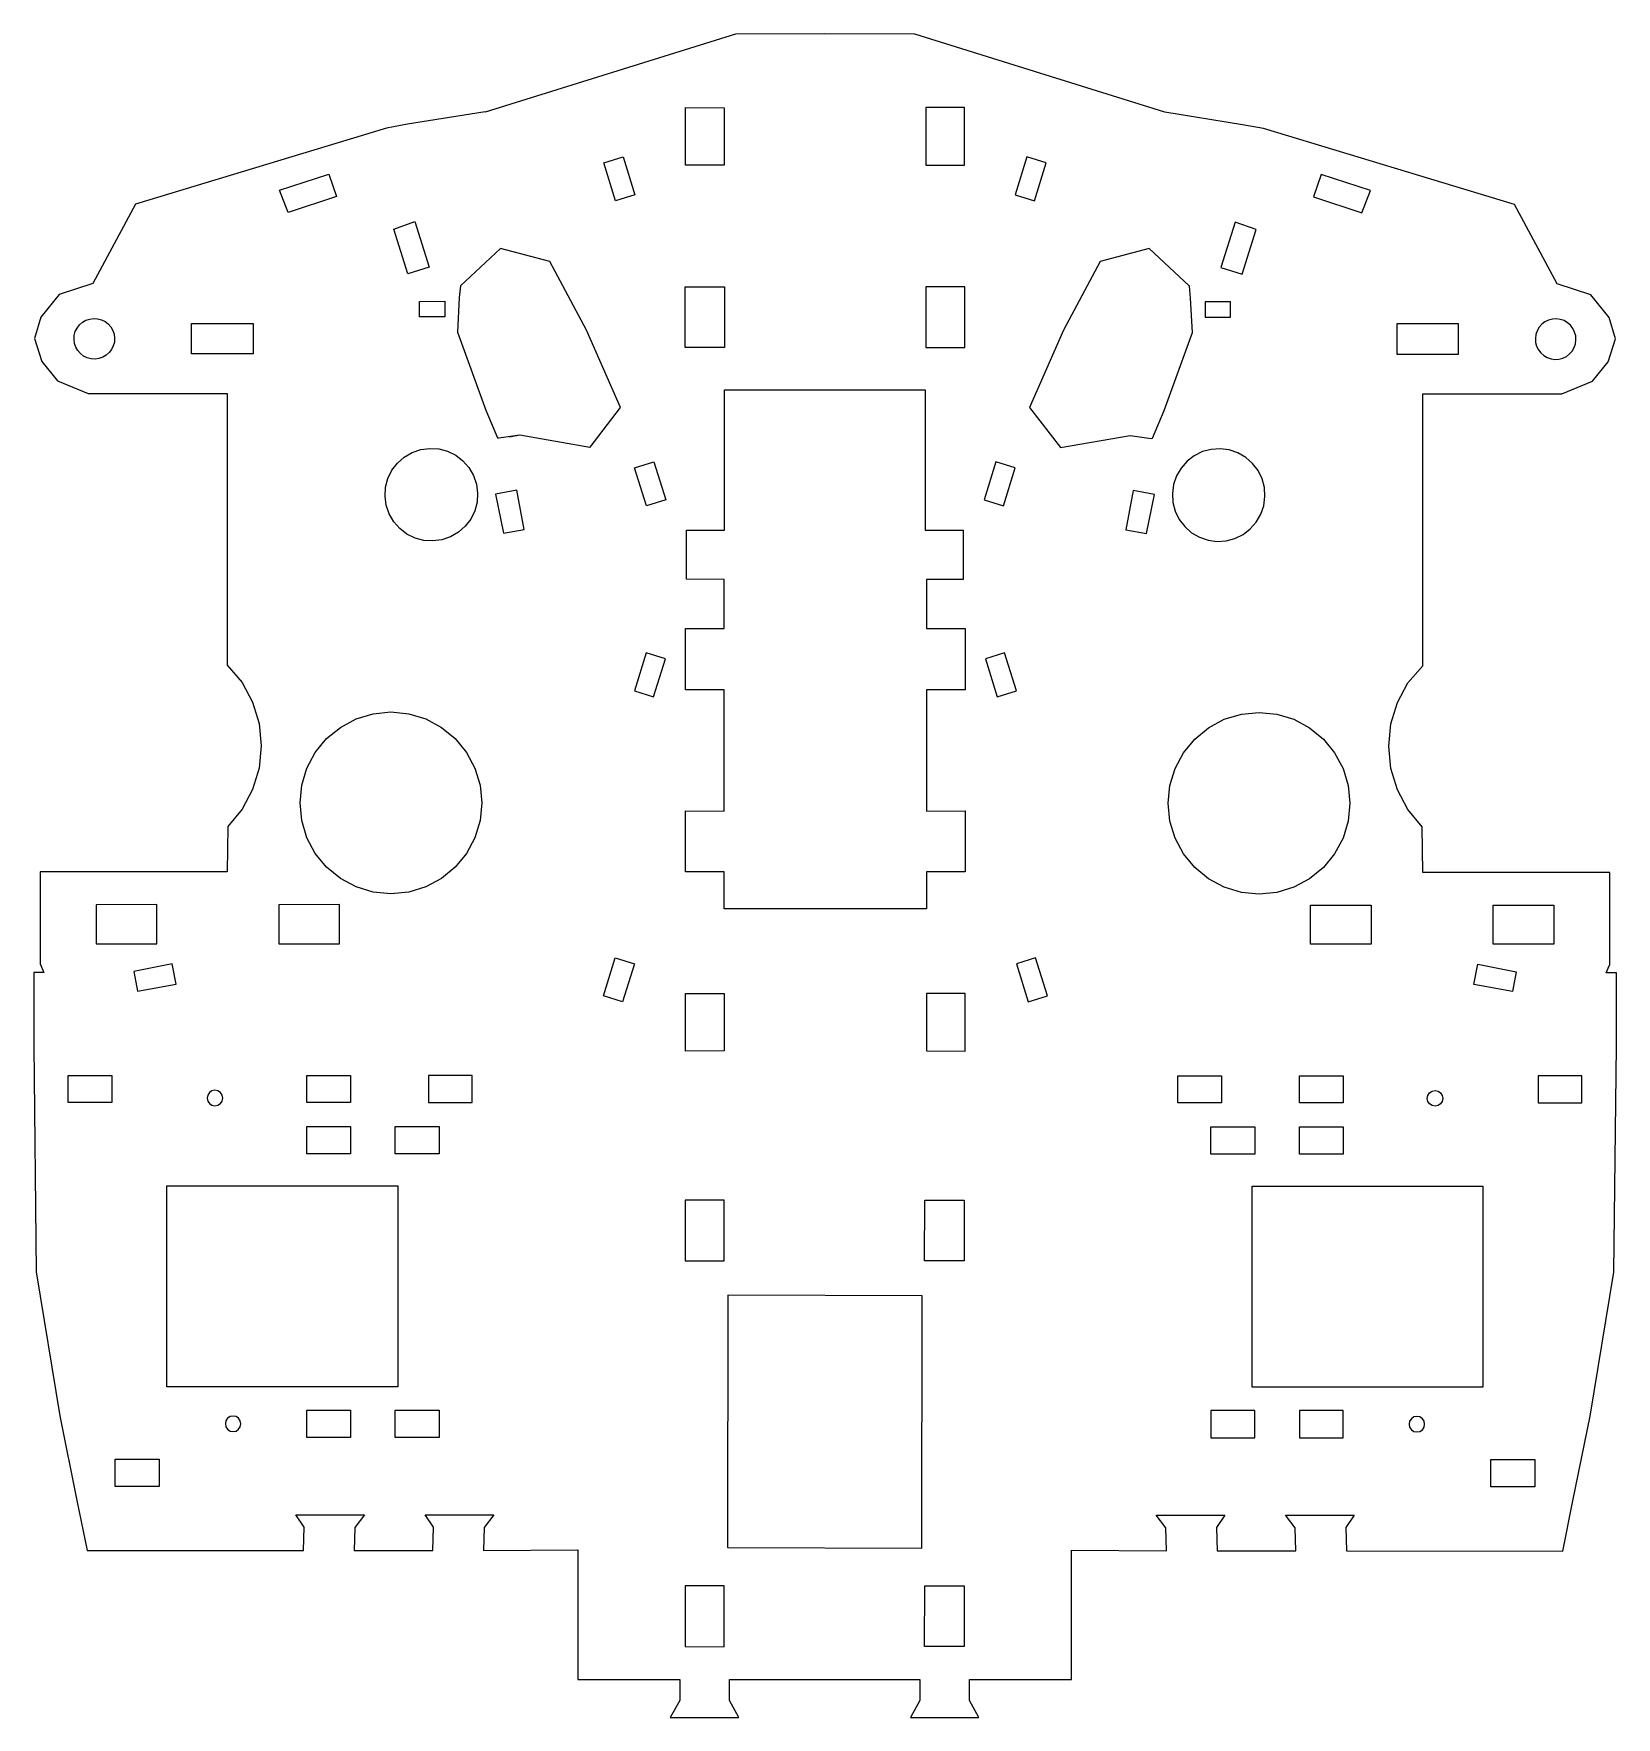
# Model space of a CAD drawing. Extents: x -361 to 361, y -309 to 309.
# Drawn here: x -44.6 to 266, y -21.3 to 309.1 of the extents above; entities that cross this region are included whole.
import ezdxf

# ---------------------------------------------------------------- set-up
doc = ezdxf.new("R2010")
doc.units = 0
doc.layers.get('0').update_dxf_attribs({"linetype": 'CONTINUOUS'})

msp = doc.modelspace()

# ---------------------------------------------------------------- linework, layer by layer
for p, q in [((93.13, 308.99), (44.02, 293.64)), ((110.7, 309.07), (93.13, 308.99)), ((128.33, 308.99), (110.7, 309.07)), ((177.44, 293.64), (128.33, 308.99)), ((83.37, 294.61), (90.93, 294.55)), ((83.37, 283.27), (83.37, 294.61)), ((90.93, 294.55), (90.93, 283.27)), ((138.1, 294.61), (130.53, 294.56)), ((130.53, 294.56), (130.53, 283.27)), ((138.1, 283.26), (138.1, 294.61)), ((28.76, 291.29), (24.65, 290.56)), ((44.01, 293.71), (28.76, 291.29)), ((44.02, 293.64), (44.01, 293.71)), ((192.68, 291.21), (177.44, 293.64)), ((196.8, 290.49), (192.68, 291.21)), ((24.65, 290.56), (-24.6, 275.63)), ((246.05, 275.55), (196.8, 290.49)), ((67.33, 283.74), (71.1, 284.91)), ((71.1, 284.91), (73.42, 277.44)), ((150.36, 284.91), (148.04, 277.44)), ((154.13, 283.74), (150.36, 284.91)), ((3.65, 278.35), (13.36, 281.52)), ((13.36, 281.52), (14.87, 277.1)), ((69.64, 276.27), (67.33, 283.74)), ((90.93, 283.27), (83.37, 283.27)), ((130.53, 283.27), (138.1, 283.26)), ((151.82, 276.27), (154.13, 283.74)), ((208.08, 281.45), (206.58, 277.03)), ((217.8, 278.28), (208.08, 281.45)), ((5.35, 274), (3.65, 278.35)), ((216.09, 273.92), (217.8, 278.28)), ((-24.6, 275.63), (-32.95, 260.07)), ((14.87, 277.1), (5.35, 274)), ((73.42, 277.44), (69.64, 276.27)), ((148.04, 277.44), (151.82, 276.27)), ((206.58, 277.03), (216.09, 273.92)), ((254.4, 260), (246.05, 275.55)), ((26.09, 270.74), (30.26, 272.19)), ((30.26, 272.19), (33.07, 263.24)), ((191.19, 272.11), (188.38, 263.17)), ((195.36, 270.66), (191.19, 272.11)), ((28.85, 261.96), (26.09, 270.74)), ((192.6, 261.88), (195.36, 270.66)), ((47.05, 266.94), (39.2, 259.62)), ((56.73, 264.36), (47.05, 266.94)), ((63.94, 250.92), (56.73, 264.36)), ((164.73, 264.36), (157.52, 250.92)), ((174.34, 266.92), (164.73, 264.36)), ((182.25, 259.55), (174.34, 266.92)), ((33.07, 263.24), (28.85, 261.96)), ((188.38, 263.17), (192.6, 261.88)), ((-39.6, 257.91), (-43.19, 253.47)), ((-32.95, 260.07), (-39.6, 257.91)), ((39.2, 259.62), (38.96, 257.27)), ((83.29, 259.39), (90.97, 259.41)), ((83.3, 247.46), (83.29, 259.39)), ((90.97, 259.41), (90.98, 247.49)), ((130.49, 259.41), (130.48, 247.49)), ((138.17, 259.39), (130.49, 259.41)), ((138.16, 247.46), (138.17, 259.39)), ((182.48, 257.19), (182.25, 259.55)), ((261.04, 257.84), (254.4, 260)), ((264.64, 253.4), (261.04, 257.84)), ((31.14, 256.53), (36.12, 256.55)), ((31.15, 253.49), (31.14, 256.53)), ((36.12, 256.55), (36.13, 253.48)), ((38.96, 257.27), (38.6, 250.49)), ((182.85, 250.42), (182.48, 257.19)), ((185.33, 256.47), (185.31, 253.41)), ((190.31, 256.46), (185.33, 256.47)), ((190.3, 253.42), (190.31, 256.46)), ((-43.19, 253.47), (-44.43, 249.24)), ((-36.4, 250.6), (-36.05, 251.3)), ((-36.05, 251.3), (-35.58, 251.92)), ((-35.58, 251.92), (-34.99, 252.44)), ((-34.99, 252.44), (-34.32, 252.83)), ((-34.32, 252.83), (-33.58, 253.08)), ((-33.58, 253.08), (-32.8, 253.18)), ((-32.8, 253.18), (-32.02, 253.13)), ((-32.02, 253.13), (-31.27, 252.93)), ((-31.27, 252.93), (-30.57, 252.59)), ((-30.57, 252.59), (-29.95, 252.11)), ((-29.95, 252.11), (-29.43, 251.53)), ((-29.43, 251.53), (-29.04, 250.85)), ((-13.58, 246.26), (-13.58, 252.22)), ((-13.58, 252.22), (-1.49, 252.22)), ((-1.49, 252.22), (-1.49, 246.26)), ((36.13, 253.48), (31.15, 253.49)), ((185.31, 253.41), (190.3, 253.42)), ((235.02, 252.14), (222.94, 252.14)), ((222.94, 252.14), (222.94, 246.19)), ((235.02, 246.19), (235.02, 252.14)), ((250.88, 251.46), (250.49, 250.78)), ((251.39, 252.04), (250.88, 251.46)), ((252.01, 252.52), (251.39, 252.04)), ((252.72, 252.86), (252.01, 252.52)), ((253.47, 253.06), (252.72, 252.86)), ((254.25, 253.11), (253.47, 253.06)), ((255.02, 253.01), (254.25, 253.11)), ((255.76, 252.76), (255.02, 253.01)), ((256.44, 252.36), (255.76, 252.76)), ((257.02, 251.85), (256.44, 252.36)), ((257.5, 251.23), (257.02, 251.85)), ((257.84, 250.53), (257.5, 251.23)), ((265.87, 249.17), (264.64, 253.4)), ((-44.43, 249.24), (-42.96, 244.77)), ((-36.65, 249.07), (-36.6, 249.85)), ((-36.55, 248.29), (-36.65, 249.07)), ((-36.6, 249.85), (-36.4, 250.6)), ((-36.29, 247.55), (-36.55, 248.29)), ((-28.94, 247.81), (-29.28, 247.11)), ((-29.04, 250.85), (-28.79, 250.11)), ((-28.74, 248.56), (-28.94, 247.81)), ((-28.79, 250.11), (-28.69, 249.34)), ((-28.69, 249.34), (-28.74, 248.56)), ((38.6, 250.49), (44.17, 235.2)), ((70.59, 235.73), (63.94, 250.92)), ((157.52, 250.92), (150.87, 235.73)), ((177.27, 235.12), (182.85, 250.42)), ((250.23, 250.04), (250.13, 249.27)), ((250.13, 249.27), (250.18, 248.49)), ((250.18, 248.49), (250.38, 247.73)), ((250.49, 250.78), (250.23, 250.04)), ((257.74, 247.48), (257.99, 248.22)), ((258.04, 249.77), (257.84, 250.53)), ((257.99, 248.22), (258.09, 248.99)), ((258.09, 248.99), (258.04, 249.77)), ((264.41, 244.7), (265.87, 249.17)), ((-42.96, 244.77), (-39.9, 240.94)), ((-35.9, 246.88), (-36.29, 247.55)), ((-35.39, 246.29), (-35.9, 246.88)), ((-34.77, 245.82), (-35.39, 246.29)), ((-34.06, 245.47), (-34.77, 245.82)), ((-33.31, 245.27), (-34.06, 245.47)), ((-32.53, 245.22), (-33.31, 245.27)), ((-31.76, 245.33), (-32.53, 245.22)), ((-31.02, 245.58), (-31.76, 245.33)), ((-30.34, 245.97), (-31.02, 245.58)), ((-29.76, 246.48), (-30.34, 245.97)), ((-29.28, 247.11), (-29.76, 246.48)), ((-1.49, 246.26), (-13.58, 246.26)), ((90.98, 247.49), (83.3, 247.46)), ((130.48, 247.49), (138.16, 247.46)), ((222.94, 246.19), (235.02, 246.19)), ((250.38, 247.73), (250.73, 247.03)), ((250.73, 247.03), (251.2, 246.41)), ((251.2, 246.41), (251.79, 245.9)), ((251.79, 245.9), (252.46, 245.5)), ((252.46, 245.5), (253.2, 245.25)), ((253.2, 245.25), (253.98, 245.15)), ((253.98, 245.15), (254.76, 245.2)), ((254.76, 245.2), (255.51, 245.4)), ((255.51, 245.4), (256.21, 245.74)), ((256.21, 245.74), (256.83, 246.22)), ((256.83, 246.22), (257.35, 246.8)), ((257.35, 246.8), (257.74, 247.48)), ((261.35, 240.86), (264.41, 244.7)), ((-39.9, 240.94), (-33.85, 238.44)), ((-33.85, 238.44), (-6.62, 238.44)), ((-6.62, 238.44), (-6.61, 185.13)), ((91.03, 211.65), (91.03, 239.18)), ((91.03, 239.18), (130.37, 239.18)), ((130.37, 239.18), (130.37, 211.66)), ((228.06, 185.05), (228.07, 238.37)), ((228.07, 238.37), (255.3, 238.37)), ((255.3, 238.37), (261.35, 240.86)), ((44.17, 235.2), (46.46, 229.75)), ((64.61, 227.93), (70.59, 235.73)), ((150.87, 235.73), (156.92, 227.87)), ((174.98, 229.68), (177.27, 235.12)), ((46.46, 229.75), (46.71, 229.73)), ((46.71, 229.73), (50.84, 230.32)), ((48.78, 229.99), (50.84, 230.32)), ((50.84, 230.32), (64.59, 227.93)), ((156.92, 227.87), (170.61, 230.25)), ((170.61, 230.25), (174.74, 229.66)), ((174.74, 229.66), (174.98, 229.68)), ((25.74, 223.39), (26.82, 224.81)), ((26.82, 224.81), (28.16, 225.99)), ((28.16, 225.99), (29.7, 226.88)), ((29.7, 226.88), (31.39, 227.46)), ((31.39, 227.46), (33.16, 227.69)), ((33.16, 227.69), (34.94, 227.58)), ((34.94, 227.58), (36.66, 227.12)), ((36.66, 227.12), (38.26, 226.33)), ((38.26, 226.33), (39.67, 225.25)), ((39.67, 225.25), (40.85, 223.91)), ((64.59, 227.93), (64.61, 227.93)), ((73.36, 223.9), (77.13, 225.07)), ((77.13, 225.07), (79.46, 217.6)), ((144.27, 225.06), (141.95, 217.6)), ((148.04, 223.9), (144.27, 225.06)), ((181.77, 225.18), (180.59, 223.84)), ((183.19, 226.26), (181.77, 225.18)), ((184.79, 227.05), (183.19, 226.26)), ((186.51, 227.5), (184.79, 227.05)), ((188.29, 227.62), (186.51, 227.5)), ((190.05, 227.38), (188.29, 227.62)), ((191.74, 226.81), (190.05, 227.38)), ((193.28, 225.91), (191.74, 226.81)), ((194.62, 224.74), (193.28, 225.91)), ((195.7, 223.32), (194.62, 224.74)), ((24.5, 220.07), (24.96, 221.8)), ((24.96, 221.8), (25.74, 223.39)), ((40.85, 223.91), (41.74, 222.37)), ((41.74, 222.37), (42.32, 220.68)), ((75.67, 216.43), (73.36, 223.9)), ((145.73, 216.43), (148.04, 223.9)), ((179.7, 222.3), (179.13, 220.61)), ((180.59, 223.84), (179.7, 222.3)), ((196.49, 221.72), (195.7, 223.32)), ((196.95, 220), (196.49, 221.72)), ((24.38, 218.29), (24.5, 220.07)), ((24.62, 216.53), (24.38, 218.29)), ((42.32, 220.68), (42.56, 218.92)), ((42.56, 218.92), (42.44, 217.14)), ((50.27, 219.51), (46.09, 218.72)), ((46.09, 218.72), (47.6, 211.04)), ((51.7, 211.77), (50.27, 219.51)), ((171.18, 219.44), (169.75, 211.69)), ((175.36, 218.65), (171.18, 219.44)), ((173.84, 210.97), (175.36, 218.65)), ((179.13, 220.61), (178.89, 218.84)), ((178.89, 218.84), (179, 217.07)), ((196.83, 216.45), (197.06, 218.22)), ((197.06, 218.22), (196.95, 220)), ((25.19, 214.84), (24.62, 216.53)), ((26.09, 213.3), (25.19, 214.84)), ((41.98, 215.42), (41.2, 213.82)), ((42.44, 217.14), (41.98, 215.42)), ((79.46, 217.6), (75.67, 216.43)), ((141.95, 217.6), (145.73, 216.43)), ((179, 217.07), (179.46, 215.34)), ((179.46, 215.34), (180.25, 213.74)), ((195.36, 213.23), (196.25, 214.77)), ((196.25, 214.77), (196.83, 216.45)), ((27.26, 211.96), (26.09, 213.3)), ((28.68, 210.88), (27.26, 211.96)), ((40.11, 212.4), (38.78, 211.22)), ((41.2, 213.82), (40.11, 212.4)), ((47.6, 211.04), (51.7, 211.77)), ((83.55, 202.03), (83.55, 211.65)), ((83.55, 211.65), (91.03, 211.65)), ((130.37, 211.66), (137.85, 211.66)), ((137.85, 211.66), (137.85, 201.96)), ((169.75, 211.69), (173.84, 210.97)), ((180.25, 213.74), (181.33, 212.33)), ((181.33, 212.33), (182.67, 211.15)), ((192.77, 210.8), (194.18, 211.89)), ((194.18, 211.89), (195.36, 213.23)), ((30.28, 210.09), (28.68, 210.88)), ((32, 209.63), (30.28, 210.09)), ((33.78, 209.52), (32, 209.63)), ((35.55, 209.75), (33.78, 209.52)), ((37.23, 210.33), (35.55, 209.75)), ((38.78, 211.22), (37.23, 210.33)), ((182.67, 211.15), (184.21, 210.26)), ((184.21, 210.26), (185.9, 209.68)), ((185.9, 209.68), (187.66, 209.45)), ((187.66, 209.45), (189.44, 209.56)), ((189.44, 209.56), (191.17, 210.02)), ((191.17, 210.02), (192.77, 210.8)), ((90.93, 201.96), (83.55, 202.03)), ((90.93, 192.34), (90.93, 201.96)), ((137.85, 201.96), (130.67, 201.96)), ((130.67, 201.96), (130.67, 192.34)), ((83.35, 180.33), (83.35, 192.34)), ((83.35, 192.34), (90.93, 192.34)), ((130.67, 192.34), (138.24, 192.34)), ((138.24, 192.34), (138.24, 180.33)), ((-6.61, 185.13), (-3.68, 181.74)), ((75.63, 187.57), (73.32, 180.1)), ((79.41, 186.4), (75.63, 187.57)), ((77.09, 178.93), (79.41, 186.4)), ((145.97, 187.57), (142.19, 186.4)), ((142.19, 186.4), (144.51, 178.93)), ((148.28, 180.1), (145.97, 187.57)), ((225.12, 181.67), (228.06, 185.05)), ((-3.68, 181.74), (-1.61, 177.87)), ((73.32, 180.1), (77.09, 178.93)), ((90.93, 180.33), (83.35, 180.33)), ((90.93, 156.51), (90.93, 180.33)), ((138.24, 180.33), (130.67, 180.33)), ((130.67, 180.33), (130.67, 156.51)), ((144.51, 178.93), (148.28, 180.1)), ((223.06, 177.8), (225.12, 181.67)), ((-1.61, 177.87), (-0.34, 173.68)), ((18.71, 174.6), (22.06, 175.62)), ((22.06, 175.62), (25.54, 175.96)), ((25.54, 175.96), (29.02, 175.62)), ((29.02, 175.62), (32.37, 174.6)), ((189.08, 174.53), (192.43, 175.54)), ((192.43, 175.54), (195.91, 175.89)), ((195.91, 175.89), (199.39, 175.54)), ((199.39, 175.54), (202.74, 174.53)), ((221.78, 173.61), (223.06, 177.8)), ((-0.34, 173.68), (0.09, 169.32)), ((12.92, 170.73), (15.63, 172.95)), ((15.63, 172.95), (18.71, 174.6)), ((32.37, 174.6), (35.45, 172.95)), ((35.45, 172.95), (38.16, 170.73)), ((183.29, 170.66), (185.99, 172.88)), ((185.99, 172.88), (189.08, 174.53)), ((202.74, 174.53), (205.82, 172.88)), ((205.82, 172.88), (208.52, 170.66)), ((221.35, 169.25), (221.78, 173.61)), ((0.09, 169.32), (-0.34, 164.96)), ((10.7, 168.03), (12.92, 170.73)), ((38.16, 170.73), (40.37, 168.03)), ((181.07, 167.96), (183.29, 170.66)), ((208.52, 170.66), (210.74, 167.96)), ((221.78, 164.89), (221.35, 169.25)), ((9.05, 164.95), (10.7, 168.03)), ((40.37, 168.03), (42.02, 164.95)), ((179.42, 164.87), (181.07, 167.96)), ((210.74, 167.96), (212.39, 164.87)), ((-0.34, 164.96), (-1.61, 160.77)), ((8.04, 161.6), (9.05, 164.95)), ((42.02, 164.95), (43.04, 161.6)), ((178.41, 161.52), (179.42, 164.87)), ((212.39, 164.87), (213.41, 161.52)), ((223.06, 160.69), (221.78, 164.89)), ((-1.61, 160.77), (-3.68, 156.9)), ((7.7, 158.12), (8.04, 161.6)), ((43.04, 161.6), (43.38, 158.12)), ((178.06, 158.04), (178.41, 161.52)), ((213.41, 161.52), (213.75, 158.04)), ((225.12, 156.83), (223.06, 160.69)), ((-3.68, 156.9), (-6.46, 153.51)), ((8.04, 154.64), (7.7, 158.12)), ((43.38, 158.12), (43.04, 154.64)), ((83.35, 144.61), (83.35, 156.54)), ((83.35, 156.54), (90.93, 156.51)), ((130.67, 156.51), (138.24, 156.54)), ((138.24, 156.54), (138.24, 144.61)), ((178.41, 154.56), (178.06, 158.04)), ((213.75, 158.04), (213.41, 154.56)), ((227.9, 153.44), (225.12, 156.83)), ((-6.46, 153.51), (-6.62, 144.57)), ((9.05, 151.29), (8.04, 154.64)), ((43.04, 154.64), (42.02, 151.29)), ((179.42, 151.22), (178.41, 154.56)), ((213.41, 154.56), (212.39, 151.22)), ((228.07, 144.49), (227.9, 153.44)), ((10.7, 148.2), (9.05, 151.29)), ((42.02, 151.29), (40.37, 148.2)), ((181.07, 148.13), (179.42, 151.22)), ((212.39, 151.22), (210.74, 148.13)), ((12.92, 145.5), (10.7, 148.2)), ((15.63, 143.28), (12.92, 145.5)), ((38.16, 145.5), (35.45, 143.28)), ((40.37, 148.2), (38.16, 145.5)), ((183.29, 145.43), (181.07, 148.13)), ((185.99, 143.21), (183.29, 145.43)), ((208.52, 145.43), (205.82, 143.21)), ((210.74, 148.13), (208.52, 145.43)), ((-6.62, 144.57), (-43.27, 144.57)), ((-43.27, 144.57), (-43.27, 126.51)), ((18.71, 141.63), (15.63, 143.28)), ((35.45, 143.28), (32.37, 141.63)), ((90.93, 144.59), (83.35, 144.61)), ((90.93, 137.36), (90.93, 144.59)), ((138.24, 144.61), (130.67, 144.59)), ((130.67, 144.59), (130.67, 137.36)), ((189.08, 141.56), (185.99, 143.21)), ((205.82, 143.21), (202.74, 141.56)), ((264.72, 144.49), (228.07, 144.49)), ((264.72, 126.44), (264.72, 144.49)), ((22.06, 140.62), (18.71, 141.63)), ((25.54, 140.27), (22.06, 140.62)), ((29.02, 140.62), (25.54, 140.27)), ((32.37, 141.63), (29.02, 140.62)), ((192.43, 140.54), (189.08, 141.56)), ((195.91, 140.2), (192.43, 140.54)), ((199.39, 140.54), (195.91, 140.2)), ((202.74, 141.56), (199.39, 140.54)), ((-20.4, 138.16), (-32.33, 138.14)), ((-32.33, 138.14), (-32.29, 130.47)), ((-20.38, 130.48), (-20.4, 138.16)), ((15.45, 138.16), (3.52, 138.14)), ((3.52, 138.14), (3.55, 130.47)), ((15.47, 130.48), (15.45, 138.16)), ((110.97, 137.34), (90.93, 137.36)), ((110.97, 137.34), (110.94, 137.34)), ((130.67, 137.36), (110.97, 137.34)), ((205.98, 130.41), (206, 138.08)), ((206, 138.08), (217.93, 138.07)), ((217.93, 138.07), (217.89, 130.39)), ((241.82, 130.41), (241.84, 138.08)), ((241.84, 138.08), (253.77, 138.07)), ((253.77, 138.07), (253.74, 130.39)), ((-32.29, 130.47), (-20.38, 130.48)), ((3.55, 130.47), (15.47, 130.48)), ((217.89, 130.39), (205.98, 130.41)), ((253.74, 130.39), (241.82, 130.41)), ((-43.27, 126.51), (-42.6, 124.86)), ((-17.42, 126.54), (-24.91, 125.03)), ((-16.6, 122.57), (-17.42, 126.54)), ((67.23, 120.25), (69.54, 127.72)), ((69.54, 127.72), (73.32, 126.55)), ((73.32, 126.55), (71, 119.09)), ((152.06, 127.72), (148.28, 126.55)), ((148.28, 126.55), (150.6, 119.09)), ((154.37, 120.25), (152.06, 127.72)), ((238.04, 122.5), (238.86, 126.47)), ((238.86, 126.47), (246.36, 124.95)), ((264.05, 124.78), (264.4, 125.66)), ((264.4, 125.66), (264.72, 126.44)), ((-44.57, 124.86), (-44.57, 110.43)), ((-42.6, 124.86), (-44.57, 124.86)), ((-24.91, 125.03), (-24.21, 121.19)), ((-24.21, 121.19), (-16.6, 122.57)), ((245.66, 121.11), (238.04, 122.5)), ((246.36, 124.95), (245.66, 121.11)), ((266.02, 124.78), (264.05, 124.78)), ((266.02, 110.36), (266.02, 124.78)), ((71, 119.09), (67.23, 120.25)), ((83.35, 109.38), (83.35, 120.73)), ((83.35, 120.73), (90.93, 120.73)), ((90.93, 120.73), (90.93, 109.44)), ((138.24, 120.73), (130.67, 120.73)), ((130.67, 120.73), (130.67, 109.44)), ((138.24, 109.39), (138.24, 120.73)), ((150.6, 119.09), (154.37, 120.25)), ((-44.57, 110.43), (-44.1, 66.07)), ((90.93, 109.44), (83.35, 109.38)), ((130.67, 109.44), (138.24, 109.39)), ((265.55, 66), (266.02, 110.36)), ((-37.83, 99.31), (-37.83, 104.65)), ((-37.83, 104.65), (-29.22, 104.65)), ((-29.22, 104.65), (-29.22, 99.31)), ((9.02, 99.31), (9.02, 104.65)), ((9.02, 104.65), (17.62, 104.65)), ((17.62, 104.65), (17.62, 99.31)), ((32.89, 104.65), (32.89, 99.31)), ((41.5, 104.65), (32.89, 104.65)), ((41.5, 99.31), (41.5, 104.65)), ((179.95, 104.58), (188.56, 104.58)), ((179.95, 99.24), (179.95, 104.58)), ((188.56, 104.58), (188.56, 99.24)), ((203.82, 104.58), (212.43, 104.58)), ((203.82, 99.24), (203.82, 104.58)), ((212.43, 104.58), (212.43, 99.24)), ((259.27, 104.57), (250.66, 104.57)), ((250.66, 104.57), (250.66, 99.23)), ((259.27, 99.23), (259.27, 104.57)), ((-29.22, 99.31), (-37.83, 99.31)), ((-10.41, 100.79), (-10.53, 100.2)), ((-10.53, 100.2), (-10.41, 99.62)), ((-10.08, 101.28), (-10.41, 100.79)), ((-10.41, 99.62), (-10.08, 99.13)), ((-9.59, 101.61), (-10.08, 101.28)), ((-10.08, 99.13), (-9.59, 98.8)), ((-9, 101.73), (-9.59, 101.61)), ((-8.42, 101.61), (-9, 101.73)), ((-7.92, 101.28), (-8.42, 101.61)), ((-8.42, 98.8), (-7.92, 99.13)), ((-7.59, 100.79), (-7.92, 101.28)), ((-7.92, 99.13), (-7.59, 99.62)), ((-7.48, 100.2), (-7.59, 100.79)), ((-7.59, 99.62), (-7.48, 100.2)), ((17.62, 99.31), (9.02, 99.31)), ((32.89, 99.31), (41.5, 99.31)), ((188.56, 99.24), (179.95, 99.24)), ((212.43, 99.24), (203.82, 99.24)), ((228.92, 100.13), (229.04, 100.72)), ((229.04, 99.55), (228.92, 100.13)), ((229.04, 100.72), (229.37, 101.21)), ((229.37, 99.06), (229.04, 99.55)), ((229.37, 101.21), (229.86, 101.54)), ((229.86, 101.54), (230.45, 101.66)), ((230.45, 101.66), (231.03, 101.54)), ((231.03, 101.54), (231.52, 101.21)), ((231.52, 101.21), (231.85, 100.72)), ((231.85, 99.55), (231.52, 99.06)), ((231.85, 100.72), (231.97, 100.13)), ((231.97, 100.13), (231.85, 99.55)), ((250.66, 99.23), (259.27, 99.23)), ((-9.59, 98.8), (-9, 98.68)), ((-9, 98.68), (-8.42, 98.8)), ((229.86, 98.73), (229.37, 99.06)), ((230.45, 98.61), (229.86, 98.73)), ((231.03, 98.73), (230.45, 98.61)), ((231.52, 99.06), (231.03, 98.73)), ((9.02, 94.63), (17.62, 94.63)), ((9.02, 89.28), (9.02, 94.63)), ((17.62, 94.63), (17.62, 89.28)), ((26.38, 89.28), (26.38, 94.63)), ((26.38, 94.63), (34.99, 94.63)), ((34.99, 94.63), (34.99, 89.28)), ((186.45, 94.56), (195.06, 94.56)), ((186.45, 89.22), (186.45, 94.56)), ((195.06, 94.56), (195.06, 89.22)), ((203.82, 89.22), (203.82, 94.56)), ((203.82, 94.56), (212.43, 94.56)), ((212.43, 94.56), (212.43, 89.21)), ((17.62, 89.28), (9.02, 89.28)), ((34.99, 89.28), (26.38, 89.28)), ((195.06, 89.22), (186.45, 89.22)), ((212.43, 89.21), (203.82, 89.22)), ((-18.41, 82.97), (26.89, 82.97)), ((-18.41, 43.53), (-18.41, 82.97)), ((26.89, 82.97), (26.89, 43.53)), ((194.55, 43.46), (194.55, 82.9)), ((194.55, 82.9), (239.85, 82.9)), ((239.85, 82.9), (239.85, 43.45)), ((83.26, 80.19), (83.25, 68.26)), ((90.94, 80.16), (83.26, 80.19)), ((90.93, 68.24), (90.94, 80.16)), ((130.27, 68.26), (130.34, 80.16)), ((130.34, 80.16), (138.01, 80.19)), ((138.01, 80.19), (138.03, 68.26)), ((83.25, 68.26), (90.93, 68.24)), ((138.03, 68.26), (130.27, 68.26)), ((-44.1, 66.07), (-39.43, 37.86)), ((260.87, 37.79), (265.55, 66)), ((91.63, 61.52), (91.57, 11.98)), ((129.81, 61.39), (91.63, 61.52)), ((129.75, 11.89), (129.81, 61.39)), ((26.89, 43.53), (-18.41, 43.53)), ((239.85, 43.45), (194.55, 43.46)), ((-39.43, 37.86), (-36.07, 21.22)), ((-6.84, 36.86), (-6.95, 36.27)), ((-6.51, 37.35), (-6.84, 36.86)), ((-6.01, 37.68), (-6.51, 37.35)), ((-5.43, 37.8), (-6.01, 37.68)), ((-4.85, 37.68), (-5.43, 37.8)), ((-4.35, 37.35), (-4.85, 37.68)), ((-4.02, 36.86), (-4.35, 37.35)), ((-3.91, 36.27), (-4.02, 36.86)), ((9.02, 33.6), (9.02, 38.94)), ((9.02, 38.94), (17.62, 38.94)), ((17.62, 38.94), (17.62, 33.6)), ((26.38, 33.6), (26.38, 38.94)), ((26.38, 38.94), (34.99, 38.94)), ((34.99, 38.94), (34.99, 33.6)), ((186.45, 38.88), (186.45, 33.54)), ((195.06, 38.88), (186.45, 38.88)), ((195.06, 33.53), (195.06, 38.88)), ((212.42, 38.87), (203.81, 38.87)), ((203.81, 38.87), (203.81, 33.53)), ((212.42, 33.53), (212.42, 38.87)), ((225.46, 36.79), (225.35, 36.2)), ((225.79, 37.28), (225.46, 36.79)), ((226.29, 37.61), (225.79, 37.28)), ((226.87, 37.73), (226.29, 37.61)), ((227.45, 37.61), (226.87, 37.73)), ((227.95, 37.28), (227.45, 37.61)), ((228.28, 36.79), (227.95, 37.28)), ((228.39, 36.2), (228.28, 36.79)), ((257.51, 21.14), (260.87, 37.79)), ((-6.95, 36.27), (-6.84, 35.69)), ((-6.84, 35.69), (-6.51, 35.2)), ((-6.51, 35.2), (-6.01, 34.86)), ((-6.01, 34.86), (-5.43, 34.75)), ((-5.43, 34.75), (-4.85, 34.86)), ((-4.85, 34.86), (-4.35, 35.2)), ((-4.35, 35.2), (-4.02, 35.69)), ((-4.02, 35.69), (-3.91, 36.27)), ((17.62, 33.6), (9.02, 33.6)), ((34.99, 33.6), (26.38, 33.6)), ((186.45, 33.54), (195.06, 33.53)), ((203.81, 33.53), (212.42, 33.53)), ((225.35, 36.2), (225.46, 35.62)), ((225.46, 35.62), (225.79, 35.12)), ((225.79, 35.12), (226.29, 34.79)), ((226.29, 34.79), (226.87, 34.68)), ((226.87, 34.68), (227.45, 34.79)), ((227.45, 34.79), (227.95, 35.12)), ((227.95, 35.12), (228.28, 35.62)), ((228.28, 35.62), (228.39, 36.2)), ((-28.58, 23.99), (-28.58, 29.33)), ((-28.58, 29.33), (-19.97, 29.33)), ((-19.97, 29.33), (-19.97, 23.99)), ((241.41, 23.92), (241.41, 29.26)), ((241.41, 29.26), (250.02, 29.26)), ((250.02, 29.26), (250.02, 23.92)), ((-19.97, 23.99), (-28.58, 23.99)), ((250.02, 23.92), (241.41, 23.92)), ((-36.07, 21.22), (-34.06, 11.38)), ((255.5, 11.31), (257.51, 21.14)), ((8.49, 15.97), (6.87, 18.43)), ((6.87, 18.43), (20.33, 18.43)), ((20.33, 18.43), (18.45, 15.91)), ((33.88, 15.97), (32.26, 18.43)), ((32.26, 18.43), (45.72, 18.43)), ((45.72, 18.43), (43.84, 15.91)), ((177.6, 15.84), (175.72, 18.37)), ((175.72, 18.37), (189.17, 18.37)), ((189.17, 18.37), (187.55, 15.9)), ((202.99, 15.84), (201.11, 18.36)), ((201.11, 18.36), (214.56, 18.36)), ((214.56, 18.36), (212.94, 15.9)), ((8.37, 11.41), (8.49, 15.97)), ((18.45, 15.91), (18.34, 11.41)), ((33.76, 11.41), (33.88, 15.97)), ((43.84, 15.91), (43.73, 11.41)), ((177.71, 11.34), (177.6, 15.84)), ((187.55, 15.9), (187.67, 11.34)), ((203.1, 11.34), (202.99, 15.84)), ((212.94, 15.9), (213.06, 11.34)), ((-34.06, 11.38), (8.37, 11.41)), ((18.34, 11.41), (33.76, 11.41)), ((43.73, 11.41), (62.25, 11.51)), ((62.25, 11.51), (62.25, -13.89)), ((91.57, 11.98), (129.75, 11.89)), ((159.07, -13.89), (159.07, 11.45)), ((159.07, 11.45), (177.71, 11.34)), ((187.67, 11.34), (203.1, 11.34)), ((213.06, 11.34), (255.5, 11.31)), ((83.26, 4.48), (83.25, -7.45)), ((90.94, 4.45), (83.26, 4.48)), ((90.93, -7.47), (90.94, 4.45)), ((130.27, -7.45), (130.34, 4.45)), ((130.34, 4.45), (138.01, 4.48)), ((138.01, 4.48), (138.03, -7.45)), ((83.25, -7.45), (90.93, -7.47)), ((138.03, -7.45), (130.27, -7.45)), ((62.25, -13.89), (82.22, -13.88)), ((82.22, -13.88), (82.22, -18.04)), ((91.98, -18.04), (91.98, -13.88)), ((91.98, -13.88), (93.59, -13.88)), ((93.59, -13.88), (95.17, -13.89)), ((95.17, -13.89), (126.11, -13.89)), ((126.11, -13.89), (127.71, -13.88)), ((127.71, -13.88), (129.32, -13.88)), ((129.32, -13.88), (129.32, -18.04)), ((139.08, -18.04), (139.08, -13.88)), ((139.08, -13.88), (159.07, -13.89)), ((82.22, -18.04), (80.37, -21.33)), ((93.8, -21.33), (91.98, -18.04)), ((129.32, -18.04), (127.47, -21.33)), ((140.9, -21.33), (139.08, -18.04)), ((80.37, -21.33), (93.8, -21.33)), ((127.47, -21.33), (140.9, -21.33))]:
    msp.add_line(p, q)

doc.saveas('drawing.dxf')
